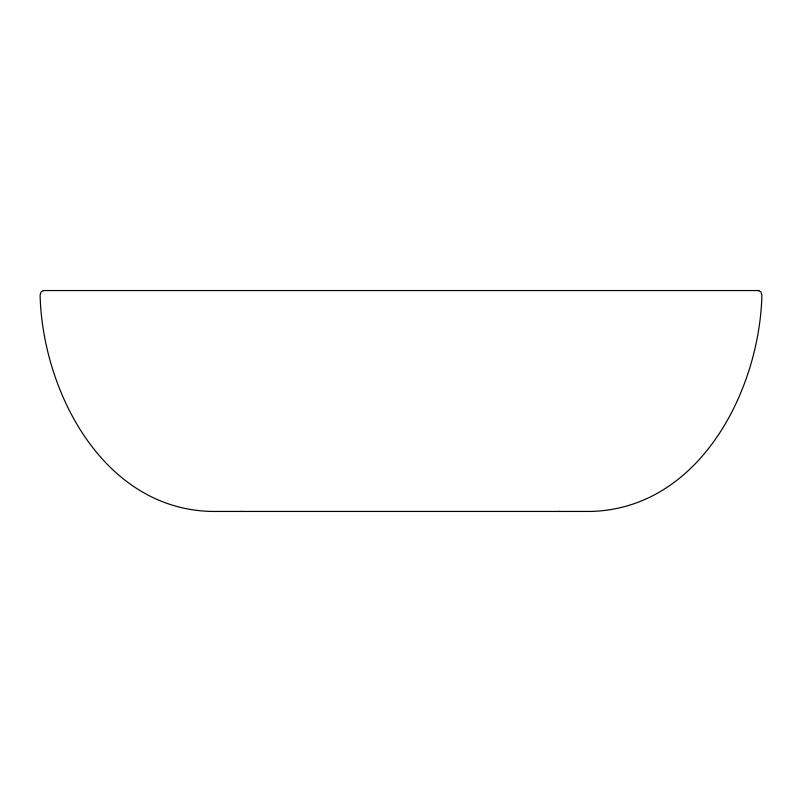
<?xml version="1.0" encoding="UTF-8"?>
<svg xmlns="http://www.w3.org/2000/svg" width="802" height="802" viewBox="0 0 802 802"><rect width="100%" height="100%" fill="white"/><g stroke="black" fill="none" stroke-linecap="round" stroke-linejoin="round"><path stroke-width="1.2" d="M43.268 290.555L40.972 291.978L40.1 295.156C42.506 391.647 103.298 509.21 211.858 511.445L590.142 511.445C698.702 509.21 759.494 391.647 761.9 295.156L761.028 291.978L758.732 290.555L43.268 290.555L44.13 290.655M757.87 290.655L758.732 290.555M241.703 511.445L242.655 511.375M559.345 511.375L560.297 511.445"/></g></svg>
